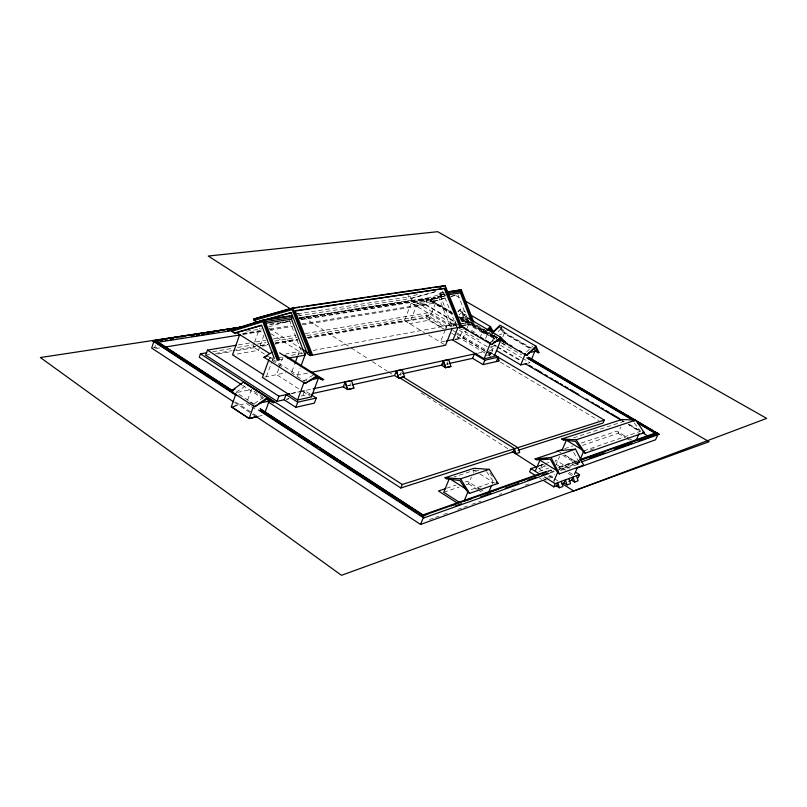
<?xml version="1.0" encoding="UTF-8"?>
<svg xmlns="http://www.w3.org/2000/svg" width="807" height="807" viewBox="0 0 807 807"><rect width="100%" height="100%" fill="white"/><g stroke="black" fill="none" stroke-linecap="round" stroke-linejoin="round"><path stroke-width="0.61" stroke-dasharray="4.04 3.03" d="M154.742 347.635L155.509 345.335M307.497 373.137L297.632 375.124L252.974 346.788L254.215 343.308M254.629 342.148L259.582 328.227M259.743 346.778L258.482 350.288L233.778 354.636M260.157 345.608L263.919 335.066M247.658 399.969L251.411 389.519L262.89 396.963M266.451 376.607L271.767 361.859M272.181 360.729L273.412 357.33M278.708 368.86L276.599 374.67L301.929 390.85M279.131 367.699L282.914 357.249M291.983 371.543L294.565 364.482M298.015 355.06L299.306 351.529L285.95 353.97M297.632 375.124L300.204 368.103M309.969 394.018L304.713 390.659L302.847 395.712L300.517 396.217M350.43 383.517L349.693 385.474L347.565 385.938M307.608 337.356L404.448 320.631L412.357 300.093L299.629 317.615M302.1 323.879L425.188 304.078L427.347 298.519L452.273 313.146M302.403 324.838L425.561 304.925L427.73 299.357L452.737 314.044M400.423 374.307L401.331 371.977M308.213 338.304L425.814 317.897L426.923 315.063L448.551 327.874M307.396 337.629L427.69 316.828L429.354 312.561L452.979 326.522M444.153 292.386L439.129 293.355L438.544 294.848L444.405 293.94M428.9 320.268L435.669 302.948L416.341 306.065L409.532 323.678L428.9 320.268L443.618 328.994M440.491 292.951L441.086 294.505L440.501 295.987L445.484 295.211M445.202 329.952L440.39 342.128L445.141 341.179M445.635 328.842L447.381 324.424L455.673 322.901M452.858 326.835L453.766 324.535L312.42 350.591M455.794 321.004L454.119 325.221L457.246 327.067M461.937 320.863L464.025 315.618L466.194 316.889M447.845 361.839L446.947 364.078L448.934 365.278M454.644 339.293L459.395 338.355L463.097 329.074M465.407 323.274L466.325 320.954L461.594 321.822M455.209 339.737L463.147 338.153L466.779 329.074M467.233 327.935L469.503 322.255L496.345 338.012M479.953 337.851L482.515 331.495M485.562 338.658L488.114 332.343M491.877 342.259L494.63 335.46L493.834 335.621L502.025 328.146L505 333.362L499.422 334.491M489.042 355.857L490.363 352.609L491.06 356.391M486.016 355.403L490.959 354.313L492.704 350.006L490.565 348.735M502.842 336.892L504.214 333.523L530.582 348.927M466.244 484.674L468.615 483.867L471.409 477.108M473.275 472.599L474.203 470.34L454.109 476.907M492.018 484.412L492.966 482.152L468.453 490.595M545.139 464.65L544.231 466.769L541.265 464.943L537.714 466.164L540.69 467.999L542.052 464.812L539.883 465.488M554.863 462.199L555.771 460.101L569.207 468.322M555.64 465.669L559.594 456.459M579.476 461.009L578.498 463.279L565.122 455.138M582.412 445.393L618.081 433.329L620.906 426.923M526.457 352.003L532.781 346.072M460.847 320.036L483.413 333.301L486.096 330.82M457.811 311.563L460.504 309.121L465.871 312.259M485.875 331.707L484.23 333.14L481.698 331.657L484.17 329.498M458.285 311.946L460.504 309.121L463.178 313.883L467.445 316.384M459.122 314.811L462.421 311.986L464.832 315.476L458.558 316.596M460.504 318.684L464.166 315.85L466.325 317.101M490.787 342.087L497.475 337.175M460.696 319.36L463.591 317.302L468.675 320.793M462.31 321.559L466.174 318.815M263.647 397.347L252.964 404.559L254.225 404.277L236.35 392.626M236.058 392.242L244.834 386.432M313.166 375.114L303.331 381.348L306.821 380.622M269.094 358.338L271.223 357.188M473.305 323.375L472.337 323.829L471.449 321.529M429.516 519.557L434.247 517.862M435.427 517.438L438.978 516.167M443.699 514.473L447.249 513.191M457.892 509.378L461.443 508.107M463.803 507.26L467.233 506.029M471.813 504.385L480.972 501.097M499.452 494.469L501.793 493.632M511.164 490.263L515.855 488.588M525.236 485.219L528.746 483.958M547.57 477.209L554.58 474.698M544.342 479.842L547.892 478.571M549.073 478.148L553.804 476.443M550.334 472.973L555.065 471.298M556.255 470.874L579.91 462.461M560.431 470.542L579.002 463.924L564.244 454.936M551.847 470.249L548.296 471.5L551.857 470.148M579.083 460.626L558.948 467.737L579.154 460.515M550.293 472.256L553.844 470.995M558.585 469.311L579.92 461.755M547.156 471.167L551.897 469.492M559.009 466.991L579.154 459.889M539.126 471.439L548.558 468.141M477.048 489.193L480.548 487.983M479.852 473.901L494.54 483.141L496.527 482.455M590.058 450.094L594.729 448.48M539.046 468.585L546.137 466.123M539.227 465.79L543.958 464.166M545.139 463.763L549.86 462.139M583.915 450.82L640.042 431.483L628.502 424.684M443.739 492.28L459.143 487.075M446.604 488.255L455.915 485.128M465.225 482.011L467.546 481.224L478.944 488.457M564.698 448.652L572.99 445.878M581.282 443.093L616.8 431.18L628.461 438.1M573.464 437.878L623.256 421.597M541.265 464.943L543.434 464.267M451.738 326.996L411.227 303.039L439.906 294.434L452.162 326.341M444.395 295.987L431.473 299.851L431.17 298.661L445.111 294.484M431.17 298.661L444.889 294.676M445.323 295.826L432.34 299.71L411.227 303.039M268.64 326.936L289.632 320.772L302.151 353.305L290.026 355.554M433.137 301.465L446.069 297.773M450.77 296.431L456.651 294.757M457.408 324.616L449.993 325.967L438.746 297.41L413.789 304.552L434.862 301.193L445.434 298.176M451.305 296.502L454.825 295.493M417.461 294.555L408.312 296.956L408.019 295.725L408.917 295.594L409.21 296.825L411.752 298.328L436.537 291.519M435.861 291.478L409.875 298.62L456.369 326.058L458.194 325.715M527.768 363.231L530.118 362.676L522.754 358.348M258.331 416.321L262.931 415.262M286.596 399.243L289.027 398.698M301.203 396.025L309.727 394.149M347.464 385.857L351.116 385.05M401.523 373.974L399.072 374.509L401.21 375.83M445.635 364.28L448.087 363.735M290.964 393.584L298.348 391.99M299.579 391.728L313.116 388.803M478.016 353.173L485.33 351.6M489.587 350.682L492.704 350.006M232.497 406.466L246.417 403.46L250.574 406.173M233.435 406.385L238.801 405.225M286.495 399.263L288.835 398.759M291.872 393.402L301.213 391.405M302.383 391.163L304.713 390.659M491.241 346.536L496.033 345.517M237.51 392.384L251.411 389.519M500.078 327.703L502.479 331.889L503.265 331.727L531.359 348.13M483.413 333.301L484.23 333.14M264.807 377.01L285.91 372.753M481.698 331.657L485.743 330.87M278.395 360.063L284.447 358.933M467.404 324.747L473.174 323.668M459.314 324.142L470.34 322.104M277.911 357.794L281.542 357.118M461.816 323.778L470.592 322.154M272.746 358.046L269.215 358.691L282.712 367.266M455.864 322.77L455.007 322.931L457.166 324.202M463.591 317.302L467.767 320.591L468.605 320.44L464.166 315.85M462.421 311.986L459.94 310.534L462.361 314.024L463.178 313.883M205.704 355.201L210.667 354.344M215.62 353.486L231.75 350.702M232.981 350.49L255.305 346.627M260.268 345.769L267.712 344.488M275.157 343.197L297.47 339.344M217.84 353.991L231.458 351.63M236.401 350.773L256.212 347.333M262.406 346.264L267.359 345.396M274.784 344.115L297.067 340.241M212.816 351.711L232.618 348.321M237.561 347.474L252.42 344.932M257.362 344.085L266.028 342.602M274.693 341.119L296.966 337.306M306.872 335.611L426.923 315.063M252.974 346.788L255.456 346.364M260.429 345.507L267.874 344.216M275.328 342.935L297.672 339.071M238.458 344.871L249.615 342.985M255.809 341.936L265.725 340.261M273.159 339.001L295.473 335.228M305.389 333.543L429.354 312.561M152.906 347.878L157.879 347.081M242.423 333.473L261.075 330.477M269.78 329.074L290.913 325.675M243.381 333.977L261.892 330.991M155.6 348.574L160.583 347.777M242.685 334.491L262.598 331.274M270.052 330.073L292.447 326.452M246.75 331.213L261.579 328.842M299.296 317.998L427.165 298.096L451.688 312.087M299.841 318.049L427.861 298.106L427.922 299.78L452.909 314.458M299.104 318.533L427.347 298.519M269.81 324.142L278.516 322.77M279.767 322.578L284.74 321.801M285.981 321.6L290.954 320.823M300.9 319.259L427.73 299.357M269.952 324.636L291.095 321.307M301.051 319.743L427.922 299.78M441.086 294.505L444.818 293.919M439.129 293.355L444.112 292.598M298.297 315.769L411.752 298.328M297.551 313.802L409.21 296.825M299.054 318.372L444.576 296.34M621.864 420.77L624.204 421.042M474.748 470.098L480.669 470.905M455.622 295.463L459.97 297.975M499.483 326.664L502.025 328.146M502.479 331.889L530.31 348.14M462.361 314.024L464.832 315.476M470.743 321.69L497.435 337.346M497.021 337.487L490.474 334.29L496.83 338.012M434.862 301.193L432.34 299.71L432.027 298.529M467.767 320.591L497.173 337.84M460.353 317.171L496.103 338.153M427.165 298.096L452.102 312.733M459.687 317.191L496.547 338.829M459.859 317.605L496.698 339.233M457.458 316.788L495.135 338.95M501.661 342.783L506.009 345.335M460.515 318.926L495.286 339.354M501.803 343.177L521.362 354.666M500.683 345.366L521.705 357.733M471.5 330.376L475.827 332.928M425.188 304.078L455.471 321.912M494.409 344.851L496.567 346.132M497.647 346.768L520.364 360.144M629.591 424.492L641.484 431.503M425.561 304.925L455.955 322.83M493.934 345.214L496.103 346.496M497.183 347.131L519.98 360.568M621.985 420.679L624.154 421.96M628.492 424.522L640.435 431.553M458.285 327.682L479.106 339.969M490.041 346.788L495.327 349.915M459.425 330.335L489.486 348.099M488.81 351.691L493.289 354.334M452.878 330.436L456.126 332.353M457.206 332.998L488.568 351.57M489.657 352.205L492.895 354.132M427.69 316.828L446.997 328.267M456.641 333.977L490.959 354.313M463.147 338.153L494.136 356.512M425.814 317.897L444.183 328.792M451.749 333.281L456.076 335.843M457.155 336.489L487.408 354.434M488.487 355.07L490.656 356.351M500.38 362.121L598.713 420.447M629.531 438.726L631.649 439.986M457.287 337.104L459.395 338.355M618.081 433.329L625.395 437.666M626.444 438.292L629.581 440.148M404.448 320.631L424.482 332.615M428.688 335.127L445.575 345.225M559.594 452.112L561.077 453.009M562.782 455.309L578.7 465.014M556.386 464.459L566.252 470.511M569.228 472.337L573.202 474.768M558.787 467.596L562.983 470.168M568.229 473.396L572.425 475.969M542.929 478.38L546.127 480.357M539.631 478.087L541.648 479.338M269.084 328.459L300.991 348.463M270.859 333.695L302.151 353.305M473.568 469.936L476.291 471.651M479.983 489.113L483.09 491.08M468.615 483.867L476.917 489.133M477.956 489.799L482.102 492.431M291.014 372.541L304.501 381.106M302.988 391.516L311.431 396.913M297.248 313.267L350.208 347.323M351.267 348.009L368.214 358.903M372.451 361.627L387.279 371.159M388.349 371.845L392.585 374.569M421.183 392.959L508.047 448.823M538.763 468.574L543 471.298M549.355 475.384L553.592 478.107M554.651 478.793L557.829 480.831M242.534 385.292L262.588 398.295M249.767 401.916L253.983 404.67M251.613 406.849L256.808 410.249M235.543 401.997L252.409 413.053M253.469 413.749L256.636 415.817M234.605 402.471L251.32 413.436M252.359 414.122L256.535 416.856M634.302 423.029L640.728 431.382M489.92 472.942L492.563 476.745M486.601 471.702L494.54 483.141M573.666 452.364L579.93 463.793M501.127 327.41L503.265 331.727M442.236 291.024L456.369 326.058M457.821 294.424L466.597 316.626M467.061 317.787L468.907 322.467"/><path stroke-width="1.21" d="M206.622 352.77L200.439 353.829L199.268 357.219L241.475 384.606M235.977 345.295L207.46 350.117L205.704 355.201L277.033 401.341L284.165 399.778L295.816 407.303L314.387 403.117L316.283 398.053L311.028 394.694M239.679 334.572L232.537 354.858L263.274 374.569M235.937 393.796L231.347 406.718L249.131 418.419L256.535 416.856L420.558 524.439L543.151 480.276L553.784 486.863L557.264 485.572M268.792 359.872L262.457 377.474L297.531 400L311.431 396.913L318.382 378.221M231.296 406.859L249.081 418.561L253.802 405.457M288.069 358.258L304.996 355.09L291.519 319.179L292.124 317.484L291.458 315.719L263.425 320.006L231.286 329.992L231.639 331.395L234.454 333.17L261.609 325.493M256.586 416.715L249.081 418.561M264.928 412.67L269.155 401.029M277.033 401.341L278.909 396.187L289.733 393.856M294.999 363.301L297.581 356.24M284.165 399.778L286.041 394.653L289.542 393.907M301.072 365.773L306.226 351.731M297.531 400L304.068 382.286M295.816 407.303L297.712 402.168L316.283 398.053M272.262 352.145L263.95 357.299L305.107 383.466L316.162 377.01L316.485 376.153M471.016 320.389L460.414 292.891L460.999 291.428L448.551 293.345M451.95 329.135L445.575 345.225L311.189 372.38M457.952 327.581L452.939 340.181L484.129 358.742L494.136 356.512L500.643 340.534M267.863 401.725L400.837 487.993L402.239 484.493L604.302 420.094L603.031 423.009L518.084 450.316M472.589 358.348L474.355 353.97L484.846 360.215L498.161 357.229L498.857 361.001L483.06 364.603L472.589 358.348L449.307 363.463M487.519 330.265L490.555 326.694L470.158 314.77M484.129 358.742L490.202 343.762M483.06 364.603L484.846 360.215M420.558 524.439L423.483 517.226M496.396 361.556L498.161 357.229L494.005 354.767M449.388 478.46L443.739 492.28L459.556 502.438M464.146 500.996L467.969 491.756M496.386 350.531L520.727 364.905L525.438 353.516M531.52 359.297L534.809 351.388M488.709 492.331L491.544 485.542M538.047 466.194L530.956 468.635L529.584 471.863L535.616 475.595M535.323 470.935L539.913 460.182L557.042 470.713M561.975 450.367L566.353 440.208M553.925 481.083L558.111 471.369M553.784 486.863L555.186 483.625L579.547 474.657L575.411 472.125M579.971 459.879L583.915 450.82M574.483 474.304L577.489 467.384M578.165 477.815L579.547 474.657M636.229 440.037L639.083 433.621M657.705 434.973L655.546 439.785L576.279 468.342M499.997 339.878L526.446 355.393L535.969 346.163L500.058 325.241L492.22 332.645M526.446 355.393L535.374 347.585L538.148 352.72L538.925 352.538L535.969 346.163M486.984 329.992L490.555 326.694L493.077 331.395L489.768 330.073L488.608 328.348M492.199 333.301L499.483 326.664M461.473 326.744L491.634 344.518L500.703 337.245L504.91 341.724L504.093 341.896L499.069 338.446M254.699 406.789L267.278 397.518L274.582 402.411L273.361 402.683L266.643 399.294L254.699 406.789L230.842 391.213L243.482 382.104L267.278 397.518M235.049 389.024L230.842 391.213M305.107 383.466L316.425 376.112L323.587 379.583L284.901 355.181M267.278 355.937L263.95 357.299M461.816 326.774L460.948 326.936L445.313 288.27L295.059 310.685L312.46 354.828L310.261 355.584L307.396 353.799L291.166 312.491L256.838 322.144L254.074 320.409L253.741 319.007L292.78 307.971L445.171 285.617L461.816 326.774L310.261 355.584L292.164 309.666L254.074 320.409L255.234 320.238M311.391 355.373L312.46 354.828M295.241 311.068L445.313 288.27M460.948 326.936L459.95 327.43L444.334 288.775M231.286 329.992L264.615 319.824L279.464 359.549L277.215 360.285L262.81 321.731L231.639 331.395L232.85 331.203M559.443 487.771L557.798 482.657L556.406 485.885L559.443 487.771L562.983 486.45L561.339 481.355M567.079 484.916L565.445 479.842L564.053 483.05L567.079 484.916L570.559 483.615L568.925 478.561M574.665 482.082L573.041 477.048L571.659 480.226L574.665 482.082L578.084 480.801L576.47 475.787M561.914 483.847L564.234 482.979M568.874 481.265L572.365 479.973M559.392 473.88L583.703 465.145L575.502 449.146L559.836 450.629L535.081 458.931L536.594 459.859L550.313 459.092L557.859 472.942L559.392 473.88L551.01 457.468L535.081 458.931M258.533 410.037L423.746 517.963L549.153 473.396M581.101 462.048L659.188 434.297L528.595 357.219M424.149 515.34L427.67 514.089M451.194 505.787L454.745 504.536M465.397 500.774L471.318 498.676M485.532 493.662L498.555 489.062M517.499 482.374L525.791 479.449M536.453 475.676L540.004 474.425M581.443 459.788L596.837 454.351M615.791 447.663L624.073 444.738M627.624 443.487L640.657 438.887M647.759 436.375L656.051 433.45L637.56 422.596M455.481 505.878L461.412 503.78M480.377 497.051L491.039 493.269M505.263 488.225L518.296 483.605M527.778 480.246L536.07 477.3M542.001 475.202L547.923 473.094M589.403 458.386L604.806 452.929M614.288 449.56L632.063 443.255M639.174 440.733L656.959 434.428M260.268 408.988L422.727 515.017L545.976 471.581M580.344 459.476L655.002 433.167L657.483 432.865L580.334 460.101M547.106 471.833L423.675 515.401L422.727 515.017M469.563 493.359L498.101 483.443L489.304 469.341L474.032 468.302L445.03 477.724L446.614 478.733L459.859 480.589L467.959 492.341L469.563 493.359L460.575 478.844L445.03 477.724M585.206 453.171L644.309 432.633L635.714 420.144L621.955 419.469L561.753 438.988L563.205 439.876L575.452 441.399L583.723 452.283L585.206 453.171L576.137 439.805L561.753 438.988M551.01 457.468L575.502 449.146M445.444 488.639L438.463 490.979L457.468 503.185M556.416 451.436L562.328 449.449M460.575 478.844L489.304 469.341M576.137 439.805L635.714 420.144M563.205 439.876L564.89 439.321L581.847 449.57M446.614 478.733L448.732 478.047M516.066 453.695L514.462 448.702L513.121 451.88L516.066 453.695L519.678 452.525L518.074 447.542M400.837 487.993L514.493 451.466M456.732 291.004L459.062 290.308L447.845 292.023M457.751 290.823L461.261 289.774L473.699 322.064M234.454 333.17L261.579 325.171L274.33 358.449M266.835 319.552L291.68 312.561M439.805 286.979L442.155 286.334L433.45 287.615M440.34 286.949L445.171 285.617M520.727 364.905L526.598 363.513M249.131 418.419L257.181 416.583M528.948 352.72L535.576 351.216L538.148 352.72M347.504 389.529L345.144 381.983L347.535 389.539L353.92 388.117L347.504 389.529L343.298 386.876L345.144 381.983L351.539 380.601L353.89 388.106M398.658 378.12L396.388 370.907L398.688 378.13L404.529 376.829L402.239 369.646L396.388 370.907L394.573 375.598L398.688 378.13L404.499 376.819M445.575 367.679L443.356 360.759L441.57 365.258L445.575 367.679L450.931 366.479L445.545 367.669L443.356 360.759L448.732 359.599L450.911 366.469M312.158 393.614L343.812 386.664M352.336 384.788L393.564 375.719M402.743 373.702L443.184 364.814M259.965 403.026L270.385 400.756L273.361 402.683M313.116 388.803L476.796 353.446M323.647 379.623L322.447 379.825L316.344 376.546M491.634 344.518L500.108 338.718L504.093 341.896M310.271 379.905L319.522 377.979M489.829 342.793L490.676 342.612M493.995 341.916L501.47 340.362M446.332 340.947L453.453 339.535M488.961 330.234L489.768 330.073M461.241 325.897L466.174 324.979M164.315 347.171L240.204 334.895M236.431 395.591L152.624 340.836L245.923 326.31M264.676 323.355L291.519 319.179M447.966 294.827L460.414 292.891M243.916 326.764L152.624 340.836M155.186 340.998L157.627 340.625M160.068 340.241L162.51 339.858M171.054 338.526L173.495 338.143M175.936 337.76L178.377 337.376M180.818 337.003L183.31 336.61M192.026 335.248L194.517 334.865M196.999 334.471L199.49 334.088M206.965 332.918L209.457 332.534M211.948 332.141L214.43 331.748M216.922 331.364L219.413 330.971M228.129 329.619L230.62 329.226M233.112 328.832L235.604 328.449M238.095 328.056L240.587 327.672M160.391 341.311L162.883 340.917M165.364 340.534L167.856 340.14M170.338 339.747L172.829 339.364M191.481 336.428L193.962 336.045M196.454 335.651L198.936 335.258M201.427 334.875L203.919 334.481M206.4 334.088L208.892 333.705M211.373 333.311L213.865 332.918M227.544 330.779L230.025 330.386M231.397 330.699L158.011 342.249L155.66 340.514L232.91 390.921M265.291 321.63L292.124 317.484M447.814 291.831L461.261 289.774M263.132 320.278L289.995 316.173M253.741 319.007L291.62 308.456L299.084 307.356M243.089 326.845L40.35 357.531L341.482 575.31L709.081 441.711L465.407 301.112M301.566 306.993L304.057 306.63M306.549 306.257L337.649 301.687M340.14 301.324L365.016 297.672M367.508 297.299L392.394 293.647M394.875 293.284L419.761 289.622M422.253 289.259L430.958 287.978M540.892 459.112L547.126 458.759M316.102 376.97L322.507 379.865M267.016 399.051L270.385 400.756M535.687 350.652L538.925 352.538M489.869 329.518L493.077 331.395M467.394 317.736L500.703 337.245M501.702 339.848L504.91 341.724M501.268 339.979L507.643 343.721M509.772 344.972L511.89 346.213M519.335 350.581L521.453 351.822M524.651 353.698L527.243 355.211M529.079 357.925L545.34 367.467M547.509 368.738L586.538 391.657M588.707 392.928L616.901 409.472M619.07 410.743L642.917 424.744M645.086 426.025L652.681 430.474M654.85 431.745L659.188 434.297M529.2 358.308L531.369 359.589M538.955 364.038L546.541 368.486M549.789 370.403L553.037 372.309M559.544 376.123L562.792 378.029M564.961 379.3L567.119 380.581M575.794 385.665L577.963 386.936M580.122 388.207L582.291 389.478M585.539 391.395L587.708 392.666M595.294 397.115L597.462 398.386M600.711 400.302L603.959 402.209M615.882 409.199L619.13 411.116M621.299 412.387L623.468 413.658M626.716 415.565L628.885 416.836M631.054 418.107L633.223 419.378M636.471 421.294L638.64 422.565M527.758 358.106L631.044 418.762M526.789 357.854L634.352 421.042M637.621 422.959L655.002 433.167M642.907 431.806L644.309 432.633M529.009 365.238L532.257 367.155M535.495 369.061L541.991 372.884M545.229 374.801L547.398 376.072M550.636 377.989L552.805 379.26M554.964 380.531L558.212 382.447M560.371 383.718L562.54 384.989M564.698 386.271L567.946 388.177M570.105 389.458L578.76 394.552M586.326 399.011L588.495 400.282M591.733 402.199L593.902 403.47M596.06 404.741L599.308 406.657M601.467 407.928L603.636 409.21M605.795 410.481L609.043 412.387M611.202 413.668L619.857 418.762M461.705 326.21L468.191 330.033M471.439 331.949L473.608 333.22M475.767 334.502L477.936 335.773M481.174 337.689L483.343 338.96M485.501 340.241L488.749 342.148M525.397 363.765L620.896 420.043M642.604 432.834L648.031 436.032M493.985 354.767L604.302 420.094M402.279 376.486L517.872 447.643M398.749 377.262L514.674 448.662M530.956 468.635L539.389 473.85M544.654 477.108L555.186 483.625M301.707 348.876L308.022 352.82M496.527 482.455L498.101 483.443M279.595 352.861L316.425 376.112M236.865 332.787L269.679 353.577M449.751 478.692L466.335 489.244M290.883 309.172L208.267 256.041L437.687 231.69L766.65 418.389L573.716 491.049L562.065 483.554M512.284 451.547L536.645 467.213M286.041 394.653L297.712 402.168M207.46 350.117L278.909 396.187M200.439 353.829L402.239 484.493M274.582 402.411L243.482 382.104M260.308 408.796L423.675 515.401L423.746 517.963M159.06 342.935L232.84 391.082M160.795 344.589L164.931 347.292M166.988 348.634L169.056 349.986M173.192 352.679L176.289 354.707M180.506 357.461L183.663 359.519M186.831 361.586L189.988 363.654M194.205 366.408L199.48 369.848M201.589 371.22L203.697 372.602M208.973 376.042L213.189 378.796M216.347 380.854L220.563 383.607M222.671 384.989L224.78 386.361M230.056 389.801L232.164 391.183M265.896 413.204L269.064 415.272M273.28 418.026L278.546 421.466M288.038 427.66L290.147 429.031M294.363 431.785L297.521 433.853M301.737 436.607L303.846 437.979M309.121 441.419L313.338 444.173M316.505 446.241L318.614 447.613M323.879 451.052L327.047 453.12M330.204 455.188L334.421 457.942M337.588 460L340.746 462.068M344.962 464.822L348.13 466.89M352.346 469.634L355.504 471.702M358.671 473.77L361.829 475.837M366.055 478.581L369.213 480.649M373.429 483.403L375.537 484.775M380.813 488.225L382.922 489.597M388.187 493.037L392.404 495.791M394.512 497.162L396.62 498.544M401.896 501.984L406.113 504.738M409.27 506.806L413.487 509.56M416.654 511.618L419.822 513.686M173.939 354.233L153.966 341.19L151.666 348.079L233.556 401.785M174.998 354.929L195.001 367.992M198.159 370.05L209.739 377.615M211.848 378.997L216.054 381.741M219.222 383.809L223.428 386.563M225.536 387.935L230.802 391.375M232.91 392.747L236.068 394.815M260.278 410.632L272.917 418.883M275.026 420.255L295.029 433.329M298.187 435.387L308.718 442.266M311.875 444.324L316.092 447.078M319.249 449.146L330.83 456.712M332.938 458.083L337.144 460.837M340.302 462.895L344.518 465.649M346.627 467.021L351.882 470.461M353.991 471.833L359.256 475.273M361.365 476.655L365.571 479.398M367.679 480.78L372.945 484.22M375.053 485.592L394.008 497.969M396.106 499.341L416.119 512.415M419.277 514.473L422.434 516.541M489.98 328.106L492.28 331.546M533.901 348.13L535.576 351.216M292.78 307.971L311.331 355.04M460.999 291.428L472.428 321.095M263.425 320.006L278.284 359.771M498.161 357.229L498.837 361.001"/></g></svg>
